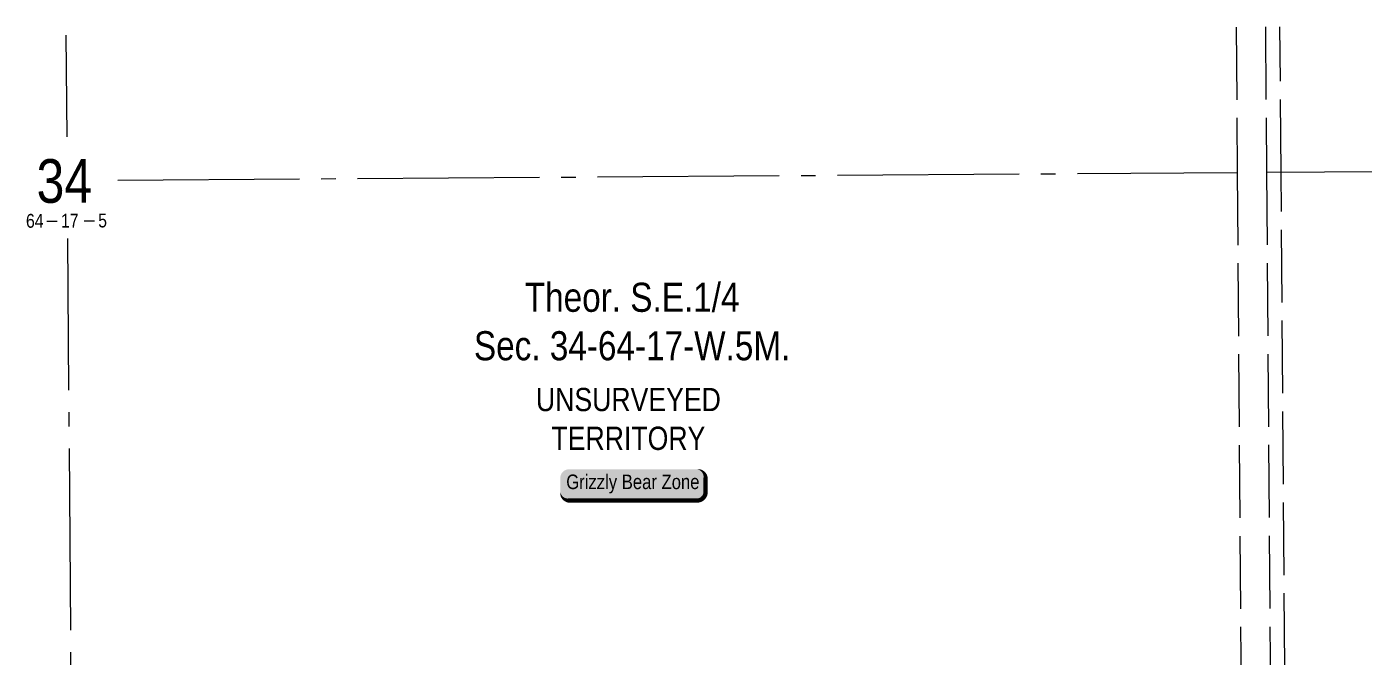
# Model space of a CAD drawing. Extents: x 527417 to 535105, y 6045789 to 6049248.
# Drawn here: x 533336 to 534256, y 6048024 to 6048457 of the extents above; entities that cross this region are included whole.
import ezdxf
from ezdxf.enums import TextEntityAlignment as Align

# ---------------------------------------------------------------- set-up
doc = ezdxf.new("R2010")
doc.units = 0
doc.header["$LTSCALE"] = 5
doc.linetypes.add('foc-QUARTERLINE', pattern=[33, 25, -3, 2, -3])
doc.linetypes.add('foc-UNSURVEYED', pattern=[12.5, 10, -2.5])
for name, color, linetype in [('10', 1, 'Continuous'), ('9', 3, 'Continuous'), ('AS-WILDLIFE-BLOCK', 131, 'Continuous'), ('C-SYMBOL', 7, 'Continuous'), ('L-SECLBL', 7, 'Continuous'), ('L-SECQ', 8, 'foc-QUARTERLINE'), ('L-UNS-T', 3, 'Continuous'), ('L-USEC', 7, 'foc-UNSURVEYED')]:
    doc.layers.add(name, color=color, linetype=linetype)
doc.styles.add('175L', font='ARIALN.TTF', dxfattribs={"height": 20})
doc.styles.add('80', font='ARIALN.TTF', dxfattribs={"height": 10})
doc.styles.add('80L', font='ARIALN.TTF', dxfattribs={"height": 10})
doc.styles.add('SIMPLEX', font='ARIALN.TTF')

# ---------------------------------------------------------------- blocks, each defined once
blk = doc.blocks.new('L-SECLBL')
at = {"layer": '9', "color": 7}
for p, q in [((-5.08, -27.83), (-12.29, -27.83)), ((20.7, -27.83), (13.5, -27.83))]:
    blk.add_line(p, q, dxfattribs=at)
at = {"layer": '10', "color": 2, "style": 'SIMPLEX'}
blk.add_attdef('SEC', text='', height=30, dxfattribs=at).set_placement((0, 0), align=Align.MIDDLE)
at = {"layer": '10', "color": 5, "style": '80L'}
blk.add_attdef('TWP', text='', height=9.5, dxfattribs=at).set_placement((-14.43, -27.37), align=Align.MIDDLE_RIGHT)
blk.add_attdef('RGE', text='', height=9.5, dxfattribs=at).set_placement((3.62, -27.37), align=Align.MIDDLE_CENTER)
blk.add_attdef('MER', text='', height=9.5, dxfattribs=at).set_placement((23.17, -27.37), align=Align.MIDDLE_LEFT)
blk = doc.blocks.new('*U570')
h = blk.add_hatch(color=255)
edge = h.paths.add_edge_path()
edge.add_line((-44, -11.5), (44, -11.5))
edge.add_arc((44, -5.5), 6, 270, 360)
edge.add_line((50, -5.5), (50, 4))
edge.add_arc((44, 4), 6, 0, 90)
edge.add_line((44, 10), (-44, 10))
edge.add_arc((-44, 4), 6, 90, 180)
edge.add_line((-50, 4), (-50, -5.5))
edge.add_arc((-44, -5.5), 6, 180, 270)
at = {"color": 131, "flags": 128}
blk.add_lwpolyline([(-44, -11.5, 3, 3, 0), (44, -11.5, 3, 3, 0.414214), (50, -5.5, 3, 3, 0), (50, 4, 3, 0, 0.414214), (44, 10, 0, 0, 0), (-44, 10, 0, 0, 0.414214), (-50, 4, 0, 0, 0), (-50, -5.5, 0, 3, 0.414214)], format="xyseb", close=True, dxfattribs=at)
at = {"color": 131, "style": '80'}
blk.add_attdef('ENTER_TEXT_001', (-26.85, -4.92), '', height=10, dxfattribs=at)

msp = doc.modelspace()

# ---------------------------------------------------------------- linework, layer by layer
at = {"layer": 'L-SECQ', "flags": 128}
for points in [[(533364.111, 6048381.676), (533363.596, 6048451.637)], [(533398.92, 6048351.93), (534168.856, 6048357.256)], [(534188.962, 6048357.408), (534268.802, 6048357.959)], [(533370.26, 6047547.519), (533364.627, 6048311.714)]]:
    msp.add_lwpolyline(points, dxfattribs=at)
at = {"layer": 'L-USEC'}
for p, q in [((534199.015, 6048357.464), (534198.261, 6048457.41)), ((534168.102, 6048457.201), (534168.856, 6048357.256)), ((534188.208, 6048457.34), (534188.962, 6048357.407)), ((534168.856, 6048357.256), (534171.893, 6047955.182)), ((534188.962, 6048357.408), (534191.999, 6047955.334)), ((534202.051, 6047955.392), (534199.015, 6048357.464))]:
    msp.add_line(p, q, dxfattribs=at)

# ---------------------------------------------------------------- block references
at = {"layer": 'AS-WILDLIFE-BLOCK'}
ref = msp.add_blockref('*U570', (533753.299, 6048143.142), dxfattribs=dict(at, xscale=0.99948232, yscale=0.99948232, zscale=0.99948232))
ref.add_attrib('ENTER_TEXT_001', 'Grizzly Bear Zone', (533707.412, 6048139.525), dxfattribs={"layer": '0', "color": 131, "height": 9.99482, "style": '80'})
at = {"layer": 'L-SECLBL', "color": 6, "xscale": 0.999485000000012, "yscale": 0.999485000000012, "zscale": 0.999485000000012, "rotation": 0.2782429756975786}
msp.add_blockref('L-SECLBL', (533362.233, 6048351.44), dxfattribs=at).add_auto_attribs({'SEC': '34', 'TWP': '64', 'RGE': '17', 'MER': '5'})

# ---------------------------------------------------------------- texts
at = {"layer": 'C-SYMBOL', "color": 3, "insert": (533752.733, 6048281.41), "char_height": 19.98964, "width": 371.6764, "attachment_point": 2, "style": '175L'}
msp.add_mtext('Theor. S.E.1/4\\PSec. 34-64-17-W.5M.', dxfattribs=at)
at = {"layer": 'L-UNS-T', "color": 3, "insert": (533750.158, 6048187.677), "char_height": 15.99171, "attachment_point": 5, "style": '80L'}
msp.add_mtext_dynamic_manual_height_columns('UNSURVEYED TERRITORY', width=126.41375, gutter_width=47.5, heights=[0], dxfattribs=at)

doc.saveas('drawing.dxf')
